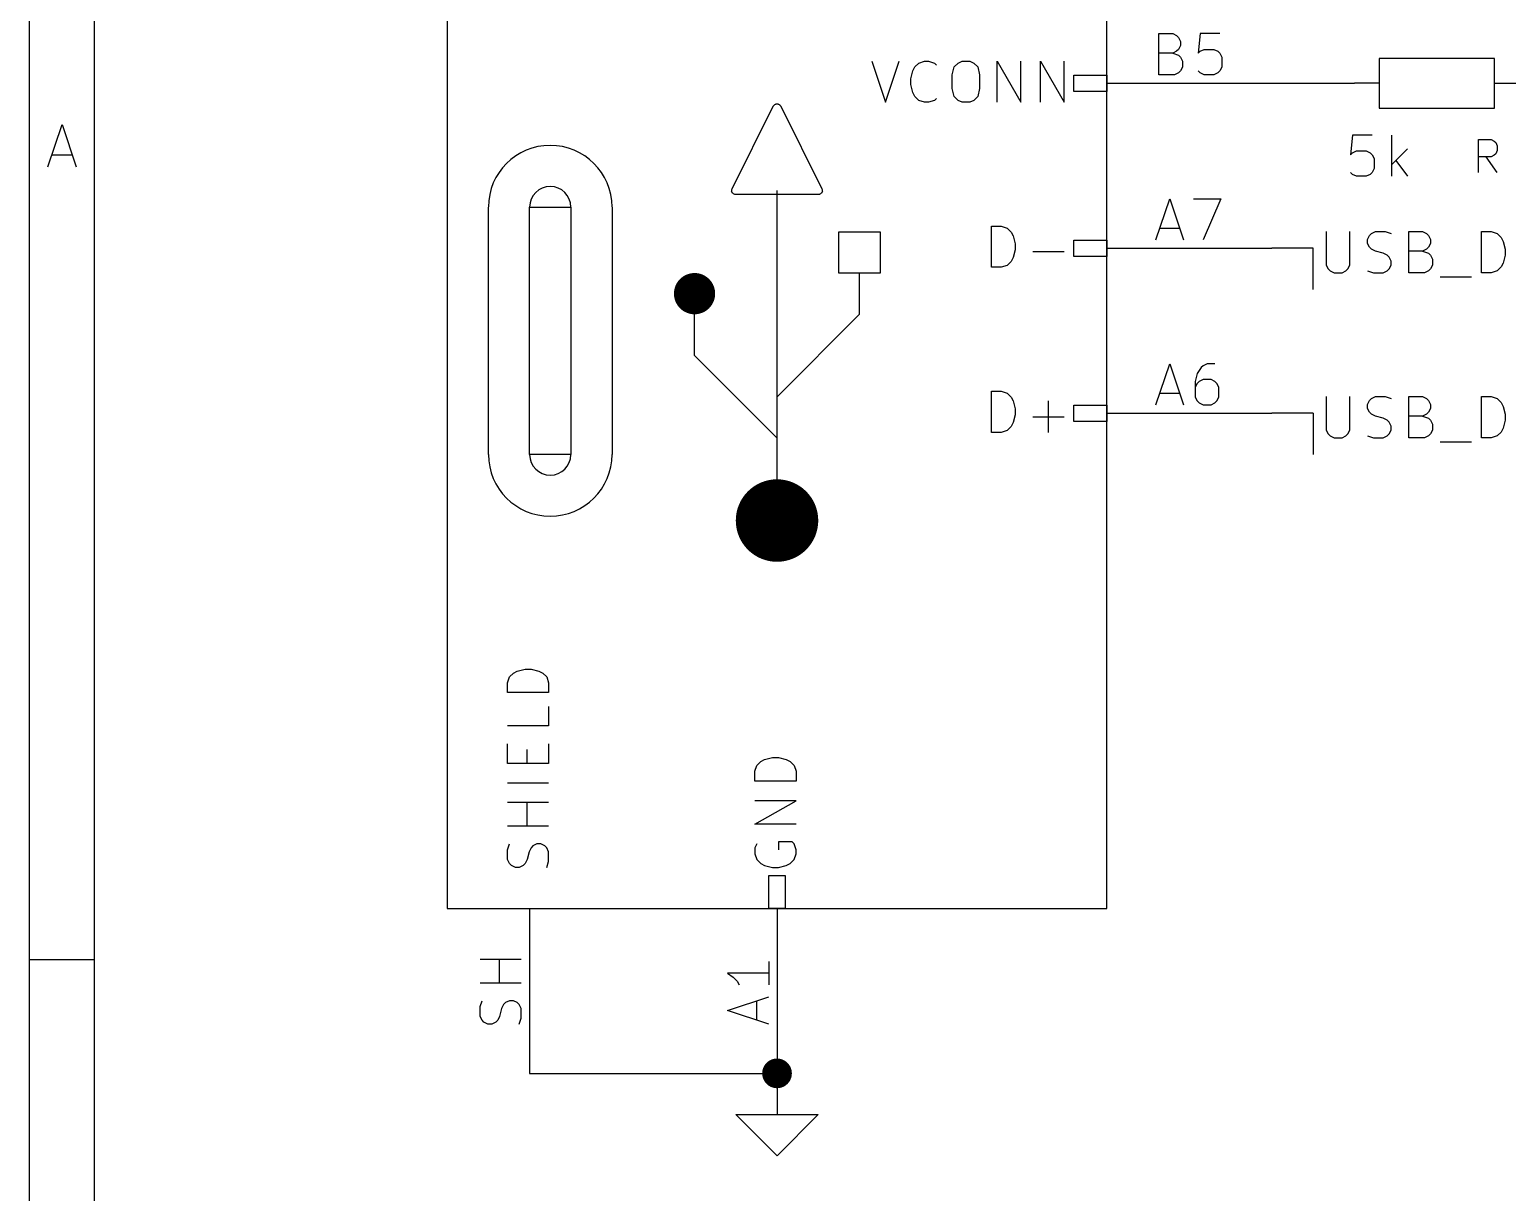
# Model space of a CAD drawing. Header units: inches. Extents: x 0.4 to 11.3, y -7.9 to -0.4.
# Drawn here: x 0.394 to 2.186, y -2.644 to -1.235 of the extents above; entities that cross this region are included whole.
import ezdxf

# ---------------------------------------------------------------- set-up
doc = ezdxf.new("R2010")
doc.units = ezdxf.units.IN
doc.header["$MEASUREMENT"] = 0
for name, color, linetype in [('GREENSIXTYFIVE', 129, 'CONTINUOUS'), ('LIGHTGREEN', 92, 'CONTINUOUS'), ('LIGHTRED', 12, 'CONTINUOUS'), ('RED', 14, 'CONTINUOUS'), ('REDSIX', 19, 'CONTINUOUS'), ('WHITE', 250, 'CONTINUOUS')]:
    doc.layers.add(name, color=color, linetype=linetype)

msp = doc.modelspace()

# ---------------------------------------------------------------- linework, layer by layer
at = {"layer": 'GREENSIXTYFIVE', "linetype": 'CONTINUOUS'}
for p, q in [((1.4148, -1.2731), (1.4314, -1.3231)), ((1.4148, -1.2731), (1.4314, -1.3231)), ((1.4314, -1.3231), (1.4481, -1.2731)), ((1.4314, -1.3231), (1.4481, -1.2731)), ((1.4624, -1.2946), (1.4648, -1.285)), ((1.4624, -1.2946), (1.4648, -1.285)), ((1.4648, -1.285), (1.4671, -1.2803)), ((1.4648, -1.285), (1.4671, -1.2803)), ((1.4671, -1.2803), (1.4719, -1.2755)), ((1.4671, -1.2803), (1.4719, -1.2755)), ((1.4719, -1.2755), (1.479, -1.2731)), ((1.4719, -1.2755), (1.479, -1.2731)), ((1.479, -1.2731), (1.4838, -1.2731)), ((1.479, -1.2731), (1.4838, -1.2731)), ((1.4838, -1.2731), (1.4909, -1.2755)), ((1.4838, -1.2731), (1.4909, -1.2755)), ((1.4909, -1.2755), (1.4933, -1.2779)), ((1.4909, -1.2755), (1.4933, -1.2779)), ((1.5124, -1.2898), (1.5148, -1.2803)), ((1.5124, -1.2898), (1.5148, -1.2803)), ((1.5124, -1.3065), (1.5124, -1.2898)), ((1.5124, -1.3065), (1.5124, -1.2898)), ((1.5148, -1.2803), (1.5195, -1.2755)), ((1.5148, -1.2803), (1.5195, -1.2755)), ((1.5195, -1.2755), (1.5243, -1.2731)), ((1.5195, -1.2755), (1.5243, -1.2731)), ((1.5243, -1.2731), (1.5338, -1.2731)), ((1.5243, -1.2731), (1.5338, -1.2731)), ((1.5338, -1.2731), (1.5386, -1.2755)), ((1.5338, -1.2731), (1.5386, -1.2755)), ((1.5386, -1.2755), (1.5433, -1.2803)), ((1.5386, -1.2755), (1.5433, -1.2803)), ((1.5433, -1.2803), (1.5457, -1.2898)), ((1.5433, -1.2803), (1.5457, -1.2898)), ((1.5457, -1.2898), (1.5457, -1.3065)), ((1.5457, -1.2898), (1.5457, -1.3065)), ((1.5671, -1.3231), (1.5671, -1.2731)), ((1.5671, -1.2731), (1.5957, -1.3231)), ((1.5671, -1.3231), (1.5671, -1.2731)), ((1.5671, -1.2731), (1.5957, -1.3231)), ((1.5957, -1.3231), (1.5957, -1.2731)), ((1.5957, -1.3231), (1.5957, -1.2731)), ((1.6195, -1.3231), (1.6195, -1.2731)), ((1.6195, -1.2731), (1.6481, -1.3231)), ((1.6195, -1.3231), (1.6195, -1.2731)), ((1.6195, -1.2731), (1.6481, -1.3231)), ((1.6481, -1.3231), (1.6481, -1.2731)), ((1.6481, -1.3231), (1.6481, -1.2731)), ((1.4624, -1.3017), (1.4624, -1.2946)), ((1.4624, -1.3017), (1.4624, -1.2946)), ((1.4648, -1.3112), (1.4624, -1.3017)), ((1.4648, -1.3112), (1.4624, -1.3017)), ((1.5148, -1.316), (1.5124, -1.3065)), ((1.5148, -1.316), (1.5124, -1.3065)), ((1.5457, -1.3065), (1.5433, -1.316)), ((1.5457, -1.3065), (1.5433, -1.316)), ((1.4671, -1.316), (1.4648, -1.3112)), ((1.4671, -1.316), (1.4648, -1.3112)), ((1.4719, -1.3208), (1.4671, -1.316)), ((1.4719, -1.3208), (1.4671, -1.316)), ((1.479, -1.3231), (1.4719, -1.3208)), ((1.479, -1.3231), (1.4719, -1.3208)), ((1.4838, -1.3231), (1.479, -1.3231)), ((1.4838, -1.3231), (1.479, -1.3231)), ((1.4909, -1.3208), (1.4838, -1.3231)), ((1.4909, -1.3208), (1.4838, -1.3231)), ((1.4933, -1.3184), (1.4909, -1.3208)), ((1.4933, -1.3184), (1.4909, -1.3208)), ((1.5195, -1.3208), (1.5148, -1.316)), ((1.5195, -1.3208), (1.5148, -1.316)), ((1.5243, -1.3231), (1.5195, -1.3208)), ((1.5243, -1.3231), (1.5195, -1.3208)), ((1.5338, -1.3231), (1.5243, -1.3231)), ((1.5338, -1.3231), (1.5243, -1.3231)), ((1.5386, -1.3208), (1.5338, -1.3231)), ((1.5386, -1.3208), (1.5338, -1.3231)), ((1.5433, -1.316), (1.5386, -1.3208)), ((1.5433, -1.316), (1.5386, -1.3208)), ((1.9979, -1.3628), (1.9955, -1.3866)), ((2.0217, -1.3628), (1.9979, -1.3628)), ((2.0455, -1.4128), (2.0455, -1.3628)), ((2.0645, -1.3795), (2.0455, -1.3985)), ((2.1505, -1.4082), (2.1505, -1.3682)), ((2.1505, -1.3682), (2.1657, -1.3682)), ((2.1657, -1.3682), (2.1695, -1.3701)), ((2.1695, -1.3701), (2.1714, -1.372)), ((2.1714, -1.372), (2.1733, -1.3759)), ((2.1733, -1.3759), (2.1733, -1.3816)), ((1.9955, -1.3866), (1.9979, -1.3842)), ((1.9979, -1.3842), (2.0026, -1.3818)), ((2.0026, -1.3818), (2.0145, -1.3818)), ((2.0145, -1.3818), (2.0193, -1.3842)), ((2.0193, -1.3842), (2.0217, -1.3866)), ((2.0217, -1.3866), (2.024, -1.3914)), ((2.024, -1.3914), (2.024, -1.4033)), ((2.0502, -1.3938), (2.0645, -1.4128)), ((2.1657, -1.3892), (2.1505, -1.3892)), ((2.1733, -1.4082), (2.16, -1.3892)), ((2.1695, -1.3873), (2.1657, -1.3892)), ((2.1714, -1.3854), (2.1695, -1.3873)), ((2.1733, -1.3816), (2.1714, -1.3854)), ((1.9979, -1.4104), (1.9955, -1.408)), ((2.0026, -1.4128), (1.9979, -1.4104)), ((2.0145, -1.4128), (2.0026, -1.4128)), ((2.0193, -1.4104), (2.0145, -1.4128)), ((2.0217, -1.408), (2.0193, -1.4104)), ((2.024, -1.4033), (2.0217, -1.408)), ((1.56, -1.5231), (1.56, -1.4731)), ((1.56, -1.4731), (1.5719, -1.4731)), ((1.56, -1.5231), (1.56, -1.4731)), ((1.56, -1.4731), (1.5719, -1.4731)), ((1.5719, -1.4731), (1.579, -1.4755)), ((1.5719, -1.4731), (1.579, -1.4755)), ((1.579, -1.4755), (1.5838, -1.4803)), ((1.579, -1.4755), (1.5838, -1.4803)), ((1.5838, -1.4803), (1.5862, -1.485)), ((1.5838, -1.4803), (1.5862, -1.485)), ((1.5862, -1.485), (1.5886, -1.4946)), ((1.5862, -1.485), (1.5886, -1.4946)), ((1.5886, -1.5017), (1.5862, -1.5112)), ((1.5886, -1.5017), (1.5862, -1.5112)), ((1.5886, -1.4946), (1.5886, -1.5017)), ((1.5886, -1.4946), (1.5886, -1.5017)), ((1.61, -1.5041), (1.6481, -1.5041)), ((1.61, -1.5041), (1.6481, -1.5041)), ((1.5719, -1.5231), (1.56, -1.5231)), ((1.5719, -1.5231), (1.56, -1.5231)), ((1.579, -1.5208), (1.5719, -1.5231)), ((1.579, -1.5208), (1.5719, -1.5231)), ((1.5838, -1.516), (1.579, -1.5208)), ((1.5838, -1.516), (1.579, -1.5208)), ((1.5862, -1.5112), (1.5838, -1.516)), ((1.5862, -1.5112), (1.5838, -1.516)), ((1.56, -1.7231), (1.56, -1.6731)), ((1.56, -1.6731), (1.5719, -1.6731)), ((1.56, -1.7231), (1.56, -1.6731)), ((1.56, -1.6731), (1.5719, -1.6731)), ((1.5719, -1.6731), (1.579, -1.6755)), ((1.5719, -1.6731), (1.579, -1.6755)), ((1.579, -1.6755), (1.5838, -1.6803)), ((1.579, -1.6755), (1.5838, -1.6803)), ((1.5838, -1.6803), (1.5862, -1.685)), ((1.5838, -1.6803), (1.5862, -1.685)), ((1.5862, -1.685), (1.5886, -1.6946)), ((1.5862, -1.685), (1.5886, -1.6946)), ((1.5886, -1.7017), (1.5862, -1.7112)), ((1.5886, -1.7017), (1.5862, -1.7112)), ((1.5886, -1.6946), (1.5886, -1.7017)), ((1.5886, -1.6946), (1.5886, -1.7017)), ((1.629, -1.7231), (1.629, -1.685)), ((1.629, -1.7231), (1.629, -1.685)), ((1.5838, -1.716), (1.579, -1.7208)), ((1.5838, -1.716), (1.579, -1.7208)), ((1.5862, -1.7112), (1.5838, -1.716)), ((1.5862, -1.7112), (1.5838, -1.716)), ((1.61, -1.7041), (1.6481, -1.7041)), ((1.61, -1.7041), (1.6481, -1.7041)), ((1.5719, -1.7231), (1.56, -1.7231)), ((1.5719, -1.7231), (1.56, -1.7231)), ((1.579, -1.7208), (1.5719, -1.7231)), ((1.579, -1.7208), (1.5719, -1.7231)), ((0.9731, -2.0267), (0.9755, -2.0195)), ((0.9731, -2.0267), (0.9755, -2.0195)), ((0.9755, -2.0195), (0.9803, -2.0148)), ((0.9755, -2.0195), (0.9803, -2.0148)), ((0.9803, -2.0148), (0.985, -2.0124)), ((0.9803, -2.0148), (0.985, -2.0124)), ((0.985, -2.0124), (0.9946, -2.01)), ((0.985, -2.0124), (0.9946, -2.01)), ((0.9946, -2.01), (1.0017, -2.01)), ((0.9946, -2.01), (1.0017, -2.01)), ((1.0017, -2.01), (1.0112, -2.0124)), ((1.0017, -2.01), (1.0112, -2.0124)), ((1.0112, -2.0124), (1.016, -2.0148)), ((1.0112, -2.0124), (1.016, -2.0148)), ((1.016, -2.0148), (1.0208, -2.0195)), ((1.016, -2.0148), (1.0208, -2.0195)), ((1.0208, -2.0195), (1.0231, -2.0267)), ((1.0208, -2.0195), (1.0231, -2.0267)), ((0.9731, -2.0386), (0.9731, -2.0267)), ((0.9731, -2.0386), (0.9731, -2.0267)), ((1.0231, -2.0386), (0.9731, -2.0386)), ((1.0231, -2.0386), (0.9731, -2.0386)), ((1.0231, -2.0267), (1.0231, -2.0386)), ((1.0231, -2.0267), (1.0231, -2.0386)), ((1.0231, -2.0552), (1.0231, -2.079)), ((1.0231, -2.0552), (1.0231, -2.079)), ((1.0231, -2.079), (0.9731, -2.079)), ((1.0231, -2.079), (0.9731, -2.079)), ((0.9731, -2.1243), (0.9731, -2.1005)), ((0.9731, -2.1243), (0.9731, -2.1005)), ((0.9969, -2.1243), (0.9969, -2.1076)), ((0.9969, -2.1243), (0.9969, -2.1076)), ((1.0231, -2.1005), (1.0231, -2.1243)), ((1.0231, -2.1005), (1.0231, -2.1243)), ((1.0231, -2.1243), (0.9731, -2.1243)), ((1.0231, -2.1243), (0.9731, -2.1243)), ((1.2731, -2.1338), (1.2755, -2.1267)), ((1.2731, -2.1338), (1.2755, -2.1267)), ((1.2755, -2.1267), (1.2803, -2.1219)), ((1.2755, -2.1267), (1.2803, -2.1219)), ((1.2803, -2.1219), (1.285, -2.1195)), ((1.2803, -2.1219), (1.285, -2.1195)), ((1.285, -2.1195), (1.2946, -2.1171)), ((1.285, -2.1195), (1.2946, -2.1171)), ((1.2946, -2.1171), (1.3017, -2.1171)), ((1.2946, -2.1171), (1.3017, -2.1171)), ((1.3017, -2.1171), (1.3112, -2.1195)), ((1.3017, -2.1171), (1.3112, -2.1195)), ((1.3112, -2.1195), (1.316, -2.1219)), ((1.3112, -2.1195), (1.316, -2.1219)), ((1.316, -2.1219), (1.3208, -2.1267)), ((1.316, -2.1219), (1.3208, -2.1267)), ((1.3208, -2.1267), (1.3231, -2.1338)), ((1.3208, -2.1267), (1.3231, -2.1338)), ((1.0231, -2.1481), (0.9731, -2.1481)), ((1.0231, -2.1481), (0.9731, -2.1481)), ((1.2731, -2.1457), (1.2731, -2.1338)), ((1.2731, -2.1457), (1.2731, -2.1338)), ((1.3231, -2.1457), (1.2731, -2.1457)), ((1.3231, -2.1457), (1.2731, -2.1457)), ((1.3231, -2.1338), (1.3231, -2.1457)), ((1.3231, -2.1338), (1.3231, -2.1457)), ((1.0231, -2.1719), (0.9731, -2.1719)), ((1.0231, -2.1719), (0.9731, -2.1719)), ((0.9969, -2.2005), (0.9969, -2.1719)), ((0.9969, -2.2005), (0.9969, -2.1719)), ((1.2731, -2.1981), (1.3231, -2.1695)), ((1.3231, -2.1695), (1.2731, -2.1695)), ((1.2731, -2.1981), (1.3231, -2.1695)), ((1.3231, -2.1695), (1.2731, -2.1695)), ((1.0231, -2.2005), (0.9731, -2.2005)), ((1.0231, -2.2005), (0.9731, -2.2005)), ((1.3231, -2.1981), (1.2731, -2.1981)), ((1.3231, -2.1981), (1.2731, -2.1981)), ((0.9731, -2.229), (0.9755, -2.2219)), ((0.9731, -2.229), (0.9755, -2.2219)), ((1.0088, -2.2219), (1.0041, -2.2243)), ((1.0088, -2.2219), (1.0041, -2.2243)), ((1.0136, -2.2219), (1.0088, -2.2219)), ((1.0136, -2.2219), (1.0088, -2.2219)), ((1.0184, -2.2243), (1.0136, -2.2219)), ((1.0184, -2.2243), (1.0136, -2.2219)), ((1.2755, -2.2219), (1.2731, -2.2267)), ((1.2755, -2.2219), (1.2731, -2.2267)), ((1.3184, -2.2195), (1.3017, -2.2195)), ((1.3017, -2.2195), (1.3017, -2.229)), ((1.3184, -2.2195), (1.3017, -2.2195)), ((1.3017, -2.2195), (1.3017, -2.229)), ((1.3208, -2.2219), (1.3184, -2.2195)), ((1.3208, -2.2219), (1.3184, -2.2195)), ((1.3231, -2.229), (1.3208, -2.2219)), ((1.3231, -2.229), (1.3208, -2.2219)), ((0.9731, -2.2409), (0.9731, -2.229)), ((0.9731, -2.2409), (0.9731, -2.229)), ((0.9993, -2.2314), (0.9969, -2.2409)), ((0.9993, -2.2314), (0.9969, -2.2409)), ((1.0017, -2.2267), (0.9993, -2.2314)), ((1.0017, -2.2267), (0.9993, -2.2314)), ((1.0041, -2.2243), (1.0017, -2.2267)), ((1.0041, -2.2243), (1.0017, -2.2267)), ((1.0208, -2.2267), (1.0184, -2.2243)), ((1.0208, -2.2267), (1.0184, -2.2243)), ((1.0231, -2.2314), (1.0208, -2.2267)), ((1.0231, -2.2314), (1.0208, -2.2267)), ((1.0231, -2.2433), (1.0231, -2.2314)), ((1.0231, -2.2433), (1.0231, -2.2314)), ((1.2731, -2.2267), (1.2731, -2.2338)), ((1.2731, -2.2267), (1.2731, -2.2338)), ((1.2731, -2.2338), (1.2755, -2.2409)), ((1.2731, -2.2338), (1.2755, -2.2409)), ((1.3208, -2.2409), (1.3231, -2.2338)), ((1.3208, -2.2409), (1.3231, -2.2338)), ((1.3231, -2.2338), (1.3231, -2.229)), ((1.3231, -2.2338), (1.3231, -2.229)), ((0.9755, -2.2457), (0.9731, -2.2409)), ((0.9755, -2.2457), (0.9731, -2.2409)), ((0.9779, -2.2481), (0.9755, -2.2457)), ((0.9779, -2.2481), (0.9755, -2.2457)), ((0.9827, -2.2505), (0.9779, -2.2481)), ((0.9827, -2.2505), (0.9779, -2.2481)), ((0.9874, -2.2505), (0.9827, -2.2505)), ((0.9874, -2.2505), (0.9827, -2.2505)), ((0.9922, -2.2481), (0.9874, -2.2505)), ((0.9922, -2.2481), (0.9874, -2.2505)), ((0.9946, -2.2457), (0.9922, -2.2481)), ((0.9946, -2.2457), (0.9922, -2.2481)), ((0.9969, -2.2409), (0.9946, -2.2457)), ((0.9969, -2.2409), (0.9946, -2.2457)), ((1.0208, -2.2505), (1.0231, -2.2433)), ((1.0208, -2.2505), (1.0231, -2.2433)), ((1.2755, -2.2409), (1.2803, -2.2457)), ((1.2755, -2.2409), (1.2803, -2.2457)), ((1.2803, -2.2457), (1.285, -2.2481)), ((1.2803, -2.2457), (1.285, -2.2481)), ((1.285, -2.2481), (1.2946, -2.2505)), ((1.285, -2.2481), (1.2946, -2.2505)), ((1.2946, -2.2505), (1.3017, -2.2505)), ((1.2946, -2.2505), (1.3017, -2.2505)), ((1.3017, -2.2505), (1.3112, -2.2481)), ((1.3017, -2.2505), (1.3112, -2.2481)), ((1.3112, -2.2481), (1.316, -2.2457)), ((1.3112, -2.2481), (1.316, -2.2457)), ((1.316, -2.2457), (1.3208, -2.2409)), ((1.316, -2.2457), (1.3208, -2.2409))]:
    msp.add_line(p, q, dxfattribs=at)
at = {"layer": 'LIGHTGREEN', "linetype": 'CONTINUOUS'}
for p, q in [((1.9, -1.3), (2, -1.3)), ((1.95, -1.5), (1.9, -1.5)), ((1.95, -1.55), (1.95, -1.5)), ((1.95, -1.7), (1.9, -1.7)), ((1.95, -1.7), (1.95, -1.75)), ((1, -2.5), (1.3, -2.5))]:
    msp.add_line(p, q, dxfattribs=at)
at = {"layer": 'LIGHTGREEN', "const_width": 0.018}
msp.add_lwpolyline([(1.291, -2.5, 1), (1.309, -2.5, 1)], format="xyb", close=True, dxfattribs=at)
at = {"layer": 'LIGHTRED', "linetype": 'CONTINUOUS'}
for p, q in [((1.7631, -1.2899), (1.7631, -1.2399)), ((1.7631, -1.2399), (1.7798, -1.2399)), ((1.7631, -1.2899), (1.7631, -1.2399)), ((1.7631, -1.2399), (1.7798, -1.2399)), ((1.7798, -1.2399), (1.7845, -1.2423)), ((1.7798, -1.2399), (1.7845, -1.2423)), ((1.7845, -1.2423), (1.7869, -1.2446)), ((1.7845, -1.2423), (1.7869, -1.2446)), ((1.7869, -1.2446), (1.7893, -1.2494)), ((1.7869, -1.2446), (1.7893, -1.2494)), ((1.7893, -1.2542), (1.7869, -1.2589)), ((1.7893, -1.2542), (1.7869, -1.2589)), ((1.7893, -1.2494), (1.7893, -1.2542)), ((1.7893, -1.2494), (1.7893, -1.2542)), ((1.8131, -1.2399), (1.8107, -1.2637)), ((1.8131, -1.2399), (1.8107, -1.2637)), ((1.8369, -1.2399), (1.8131, -1.2399)), ((1.8369, -1.2399), (1.8131, -1.2399)), ((1.7798, -1.2637), (1.7631, -1.2637)), ((1.7798, -1.2637), (1.7631, -1.2637)), ((1.7845, -1.2613), (1.7798, -1.2637)), ((1.7845, -1.2613), (1.7798, -1.2637)), ((1.7798, -1.2637), (1.7869, -1.2661)), ((1.7798, -1.2637), (1.7869, -1.2661)), ((1.7869, -1.2589), (1.7845, -1.2613)), ((1.7869, -1.2589), (1.7845, -1.2613)), ((1.7869, -1.2661), (1.7893, -1.2684)), ((1.7869, -1.2661), (1.7893, -1.2684)), ((1.7893, -1.2684), (1.7917, -1.2732)), ((1.7893, -1.2684), (1.7917, -1.2732)), ((1.8107, -1.2637), (1.8131, -1.2613)), ((1.8107, -1.2637), (1.8131, -1.2613)), ((1.8131, -1.2613), (1.8179, -1.2589)), ((1.8131, -1.2613), (1.8179, -1.2589)), ((1.8179, -1.2589), (1.8298, -1.2589)), ((1.8179, -1.2589), (1.8298, -1.2589)), ((1.8298, -1.2589), (1.8345, -1.2613)), ((1.8298, -1.2589), (1.8345, -1.2613)), ((1.8345, -1.2613), (1.8369, -1.2637)), ((1.8345, -1.2613), (1.8369, -1.2637)), ((1.8369, -1.2637), (1.8393, -1.2684)), ((1.8369, -1.2637), (1.8393, -1.2684)), ((1.8393, -1.2684), (1.8393, -1.2804)), ((1.8393, -1.2684), (1.8393, -1.2804)), ((1.7821, -1.2899), (1.7631, -1.2899)), ((1.7821, -1.2899), (1.7631, -1.2899)), ((1.7869, -1.2875), (1.7821, -1.2899)), ((1.7869, -1.2875), (1.7821, -1.2899)), ((1.7893, -1.2851), (1.7869, -1.2875)), ((1.7893, -1.2851), (1.7869, -1.2875)), ((1.7917, -1.2804), (1.7893, -1.2851)), ((1.7917, -1.2804), (1.7893, -1.2851)), ((1.7917, -1.2732), (1.7917, -1.2804)), ((1.7917, -1.2732), (1.7917, -1.2804)), ((1.8131, -1.2875), (1.8107, -1.2851)), ((1.8131, -1.2875), (1.8107, -1.2851)), ((1.8179, -1.2899), (1.8131, -1.2875)), ((1.8179, -1.2899), (1.8131, -1.2875)), ((1.8298, -1.2899), (1.8179, -1.2899)), ((1.8298, -1.2899), (1.8179, -1.2899)), ((1.8345, -1.2875), (1.8298, -1.2899)), ((1.8345, -1.2875), (1.8298, -1.2899)), ((1.8369, -1.2851), (1.8345, -1.2875)), ((1.8369, -1.2851), (1.8345, -1.2875)), ((1.8393, -1.2804), (1.8369, -1.2851)), ((1.8393, -1.2804), (1.8369, -1.2851)), ((1.7595, -1.4899), (1.7762, -1.4399)), ((1.7595, -1.4899), (1.7762, -1.4399)), ((1.7762, -1.4399), (1.7929, -1.4899)), ((1.7762, -1.4399), (1.7929, -1.4899)), ((1.8048, -1.4399), (1.8381, -1.4399)), ((1.8048, -1.4399), (1.8381, -1.4399)), ((1.8381, -1.4399), (1.8167, -1.4899)), ((1.8381, -1.4399), (1.8167, -1.4899)), ((1.7643, -1.4756), (1.7881, -1.4756)), ((1.7643, -1.4756), (1.7881, -1.4756)), ((1.7595, -1.6899), (1.7762, -1.6399)), ((1.7595, -1.6899), (1.7762, -1.6399)), ((1.7762, -1.6399), (1.7929, -1.6899)), ((1.7762, -1.6399), (1.7929, -1.6899)), ((1.8143, -1.6446), (1.8095, -1.6518)), ((1.8143, -1.6446), (1.8095, -1.6518)), ((1.8167, -1.6423), (1.8143, -1.6446)), ((1.8167, -1.6423), (1.8143, -1.6446)), ((1.8214, -1.6399), (1.8167, -1.6423)), ((1.8214, -1.6399), (1.8167, -1.6423)), ((1.831, -1.6399), (1.8214, -1.6399)), ((1.831, -1.6399), (1.8214, -1.6399)), ((1.8095, -1.6518), (1.8071, -1.6613)), ((1.8095, -1.6518), (1.8071, -1.6613)), ((1.8071, -1.6613), (1.8071, -1.6804)), ((1.8071, -1.6613), (1.8071, -1.6804)), ((1.8095, -1.6637), (1.8071, -1.6684)), ((1.8095, -1.6637), (1.8071, -1.6684)), ((1.8119, -1.6613), (1.8095, -1.6637)), ((1.8119, -1.6613), (1.8095, -1.6637)), ((1.8167, -1.6589), (1.8119, -1.6613)), ((1.8167, -1.6589), (1.8119, -1.6613)), ((1.8262, -1.6589), (1.8167, -1.6589)), ((1.8262, -1.6589), (1.8167, -1.6589)), ((1.831, -1.6613), (1.8262, -1.6589)), ((1.831, -1.6613), (1.8262, -1.6589)), ((1.8333, -1.6637), (1.831, -1.6613)), ((1.8333, -1.6637), (1.831, -1.6613)), ((1.8357, -1.6684), (1.8333, -1.6637)), ((1.8357, -1.6684), (1.8333, -1.6637)), ((1.7643, -1.6756), (1.7881, -1.6756)), ((1.7643, -1.6756), (1.7881, -1.6756)), ((1.8071, -1.6804), (1.8095, -1.6851)), ((1.8071, -1.6804), (1.8095, -1.6851)), ((1.8333, -1.6851), (1.8357, -1.6804)), ((1.8333, -1.6851), (1.8357, -1.6804)), ((1.8357, -1.6804), (1.8357, -1.6684)), ((1.8357, -1.6804), (1.8357, -1.6684)), ((1.8095, -1.6851), (1.8119, -1.6875)), ((1.8095, -1.6851), (1.8119, -1.6875)), ((1.8119, -1.6875), (1.8167, -1.6899)), ((1.8119, -1.6875), (1.8167, -1.6899)), ((1.8167, -1.6899), (1.8262, -1.6899)), ((1.8167, -1.6899), (1.8262, -1.6899)), ((1.8262, -1.6899), (1.831, -1.6875)), ((1.8262, -1.6899), (1.831, -1.6875)), ((1.831, -1.6875), (1.8333, -1.6851)), ((1.831, -1.6875), (1.8333, -1.6851)), ((0.9899, -2.3619), (0.9399, -2.3619)), ((0.9899, -2.3619), (0.9399, -2.3619)), ((0.9637, -2.3905), (0.9637, -2.3619)), ((0.9637, -2.3905), (0.9637, -2.3619)), ((1.2899, -2.3643), (1.2899, -2.3929)), ((1.2899, -2.3643), (1.2899, -2.3929)), ((1.2899, -2.3786), (1.2399, -2.3786)), ((1.2399, -2.3786), (1.247, -2.3833)), ((1.2899, -2.3786), (1.2399, -2.3786)), ((1.2399, -2.3786), (1.247, -2.3833)), ((0.9899, -2.3905), (0.9399, -2.3905)), ((0.9899, -2.3905), (0.9399, -2.3905)), ((1.247, -2.3833), (1.2518, -2.3881)), ((1.247, -2.3833), (1.2518, -2.3881)), ((1.2518, -2.3881), (1.2542, -2.3929)), ((1.2518, -2.3881), (1.2542, -2.3929)), ((0.9399, -2.419), (0.9423, -2.4119)), ((0.9399, -2.419), (0.9423, -2.4119)), ((0.9399, -2.4309), (0.9399, -2.419)), ((0.9399, -2.4309), (0.9399, -2.419)), ((0.9684, -2.4167), (0.9661, -2.4214)), ((0.9684, -2.4167), (0.9661, -2.4214)), ((0.9708, -2.4143), (0.9684, -2.4167)), ((0.9708, -2.4143), (0.9684, -2.4167)), ((0.9756, -2.4119), (0.9708, -2.4143)), ((0.9756, -2.4119), (0.9708, -2.4143)), ((0.9804, -2.4119), (0.9756, -2.4119)), ((0.9804, -2.4119), (0.9756, -2.4119)), ((0.9851, -2.4143), (0.9804, -2.4119)), ((0.9851, -2.4143), (0.9804, -2.4119)), ((0.9875, -2.4167), (0.9851, -2.4143)), ((0.9875, -2.4167), (0.9851, -2.4143)), ((0.9899, -2.4214), (0.9875, -2.4167)), ((0.9899, -2.4214), (0.9875, -2.4167)), ((1.2399, -2.4238), (1.2899, -2.4071)), ((1.2399, -2.4238), (1.2899, -2.4071)), ((1.2756, -2.4357), (1.2756, -2.4119)), ((1.2756, -2.4357), (1.2756, -2.4119)), ((0.9423, -2.4357), (0.9399, -2.4309)), ((0.9423, -2.4357), (0.9399, -2.4309)), ((0.9446, -2.4381), (0.9423, -2.4357)), ((0.9446, -2.4381), (0.9423, -2.4357)), ((0.9613, -2.4357), (0.9589, -2.4381)), ((0.9613, -2.4357), (0.9589, -2.4381)), ((0.9637, -2.4309), (0.9613, -2.4357)), ((0.9637, -2.4309), (0.9613, -2.4357)), ((0.9661, -2.4214), (0.9637, -2.4309)), ((0.9661, -2.4214), (0.9637, -2.4309)), ((0.9875, -2.4405), (0.9899, -2.4333)), ((0.9875, -2.4405), (0.9899, -2.4333)), ((0.9899, -2.4333), (0.9899, -2.4214)), ((0.9899, -2.4333), (0.9899, -2.4214)), ((1.2899, -2.4405), (1.2399, -2.4238)), ((1.2899, -2.4405), (1.2399, -2.4238)), ((0.9494, -2.4405), (0.9446, -2.4381)), ((0.9494, -2.4405), (0.9446, -2.4381)), ((0.9542, -2.4405), (0.9494, -2.4405)), ((0.9542, -2.4405), (0.9494, -2.4405)), ((0.9589, -2.4381), (0.9542, -2.4405)), ((0.9589, -2.4381), (0.9542, -2.4405))]:
    msp.add_line(p, q, dxfattribs=at)
at = {"layer": 'RED', "linetype": 'CONTINUOUS'}
for p, q in [((0.3937, -7.8743), (0.3937, -0.3937)), ((0.4724, -7.7956), (0.4724, -0.4724)), ((0.9, -0.9), (0.9, -2.3)), ((1.7, -2.3), (1.7, -0.9)), ((2.17, -1.27), (2.03, -1.27)), ((2.03, -1.27), (2.03, -1.33)), ((2.17, -1.33), (2.17, -1.27)), ((1.66, -1.31), (1.66, -1.29)), ((1.66, -1.29), (1.7, -1.29)), ((1.7, -1.29), (1.7, -1.31)), ((1.7, -1.3), (1.9, -1.3)), ((1.7, -1.3), (1.9, -1.3)), ((2.03, -1.3), (2, -1.3)), ((2.17, -1.3), (2.2, -1.3)), ((1.2969, -1.326), (1.2973, -1.3259)), ((1.2973, -1.3259), (1.2975, -1.3257)), ((1.2975, -1.3257), (1.2981, -1.3255)), ((1.2981, -1.3255), (1.2987, -1.3252)), ((1.2987, -1.3252), (1.299, -1.3251)), ((1.299, -1.3251), (1.2994, -1.325)), ((1.2994, -1.325), (1.3, -1.3251)), ((1.3, -1.3251), (1.3006, -1.325)), ((1.3006, -1.325), (1.301, -1.3251)), ((1.301, -1.3251), (1.3013, -1.3252)), ((1.3013, -1.3252), (1.3019, -1.3254)), ((1.3019, -1.3254), (1.3025, -1.3257)), ((1.3025, -1.3257), (1.3028, -1.3259)), ((1.3028, -1.3259), (1.3031, -1.3261)), ((1.7, -1.31), (1.66, -1.31)), ((1.2455, -1.4278), (1.2955, -1.3278)), ((1.2955, -1.3278), (1.2956, -1.3276)), ((1.2956, -1.3276), (1.2957, -1.3275)), ((1.2957, -1.3274), (1.296, -1.3269)), ((1.2957, -1.3275), (1.2957, -1.3274)), ((1.296, -1.3269), (1.2965, -1.3265)), ((1.2965, -1.3265), (1.2969, -1.326)), ((1.3031, -1.3261), (1.3035, -1.3265)), ((1.3035, -1.3265), (1.304, -1.3269)), ((1.304, -1.3269), (1.3043, -1.3274)), ((1.3043, -1.3274), (1.3043, -1.3275)), ((1.3043, -1.3275), (1.3044, -1.3276)), ((1.3044, -1.3276), (1.3045, -1.3278)), ((1.3045, -1.3278), (1.3545, -1.4278)), ((2.03, -1.33), (2.17, -1.33)), ((0.416, -1.4013), (0.4331, -1.3501)), ((0.4331, -1.3501), (0.4501, -1.4013)), ((0.4209, -1.3867), (0.4453, -1.3867)), ((1.245, -1.4306), (1.2451, -1.4298)), ((1.2451, -1.4308), (1.245, -1.4306)), ((1.2451, -1.429), (1.2452, -1.4289)), ((1.2451, -1.4298), (1.2451, -1.429)), ((1.2451, -1.431), (1.2451, -1.4308)), ((1.2454, -1.4317), (1.2451, -1.431)), ((1.2452, -1.4287), (1.2455, -1.4278)), ((1.2452, -1.4289), (1.2452, -1.4287)), ((1.2457, -1.4325), (1.2454, -1.4317)), ((1.2458, -1.4326), (1.2457, -1.4325)), ((1.2458, -1.4328), (1.2458, -1.4326)), ((1.2464, -1.4333), (1.2458, -1.4328)), ((1.2469, -1.434), (1.2464, -1.4333)), ((1.3, -1.83), (1.3, -1.43)), ((1.3536, -1.4333), (1.3531, -1.4339)), ((1.3542, -1.4328), (1.3536, -1.4333)), ((1.3543, -1.4325), (1.3542, -1.4326)), ((1.3542, -1.4326), (1.3542, -1.4328)), ((1.3546, -1.4317), (1.3543, -1.4325)), ((1.3545, -1.4278), (1.3548, -1.4287)), ((1.3549, -1.431), (1.3546, -1.4317)), ((1.3548, -1.4287), (1.3548, -1.4289)), ((1.3548, -1.4289), (1.3549, -1.429)), ((1.3549, -1.429), (1.3549, -1.4298)), ((1.3549, -1.4298), (1.355, -1.4306)), ((1.355, -1.4306), (1.3549, -1.4308)), ((1.3549, -1.4308), (1.3549, -1.431)), ((0.95, -1.75), (0.95, -1.45)), ((1, -1.75), (1, -1.45)), ((1, -1.45), (1.05, -1.45)), ((1.05, -1.45), (1.05, -1.75)), ((1.1, -1.45), (1.1, -1.75)), ((1.2471, -1.434), (1.2469, -1.434)), ((1.2472, -1.4342), (1.2471, -1.434)), ((1.248, -1.4345), (1.2472, -1.4342)), ((1.2487, -1.4348), (1.248, -1.4345)), ((1.2489, -1.4348), (1.2487, -1.4348)), ((1.249, -1.4349), (1.2489, -1.4348)), ((1.25, -1.435), (1.249, -1.4349)), ((1.35, -1.435), (1.25, -1.435)), ((1.351, -1.4349), (1.35, -1.435)), ((1.3511, -1.4348), (1.351, -1.4349)), ((1.3513, -1.4348), (1.3511, -1.4348)), ((1.352, -1.4345), (1.3513, -1.4348)), ((1.3528, -1.4342), (1.352, -1.4345)), ((1.3529, -1.434), (1.3528, -1.4342)), ((1.3531, -1.4339), (1.3529, -1.434)), ((1.375, -1.53), (1.375, -1.48)), ((1.375, -1.48), (1.425, -1.48)), ((1.425, -1.48), (1.425, -1.53)), ((1.66, -1.51), (1.66, -1.49)), ((1.66, -1.49), (1.7, -1.49)), ((1.7, -1.49), (1.7, -1.51)), ((1.7, -1.5), (1.9, -1.5)), ((1.7, -1.5), (1.9, -1.5)), ((1.7, -1.51), (1.66, -1.51)), ((1.425, -1.53), (1.375, -1.53)), ((1.4, -1.58), (1.4, -1.53)), ((1.2, -1.63), (1.2, -1.58)), ((1.3, -1.68), (1.4, -1.58)), ((1.3, -1.73), (1.2, -1.63)), ((1.66, -1.71), (1.66, -1.69)), ((1.66, -1.69), (1.7, -1.69)), ((1.7, -1.69), (1.7, -1.71)), ((1.7, -1.7), (1.9, -1.7)), ((1.7, -1.7), (1.9, -1.7)), ((1.7, -1.71), (1.66, -1.71)), ((1.05, -1.75), (1, -1.75)), ((1.29, -2.3), (1.29, -2.26)), ((1.29, -2.26), (1.31, -2.26)), ((1.31, -2.26), (1.31, -2.3)), ((0.9, -2.3), (1.7, -2.3)), ((1, -2.3), (1, -2.5)), ((1, -2.3), (1, -2.5)), ((1.31, -2.3), (1.29, -2.3)), ((1.3, -2.3), (1.3, -2.5)), ((1.3, -2.3), (1.3, -2.5)), ((0.3937, -2.3622), (0.4724, -2.3622)), ((1.3, -2.5), (1.3, -2.55)), ((1.3, -2.6), (1.25, -2.55)), ((1.25, -2.55), (1.3, -2.55)), ((1.3, -2.55), (1.35, -2.55)), ((1.35, -2.55), (1.3, -2.6))]:
    msp.add_line(p, q, dxfattribs=at)
at = {"layer": 'RED'}
for points, const_width in [([(1.1875, -1.555, 1), (1.2125, -1.555, 1)], 0.025), ([(1.275, -1.83, 1), (1.325, -1.83, 1)], 0.05)]:
    msp.add_lwpolyline(points, format="xyb", close=True, dxfattribs=dict(at, const_width=const_width))
for centre, radius, start, end in [((1.025, -1.4503), 0.075, 0.2502, 179.7498), ((1.025, -1.4501), 0.025, 0.2441, 179.7559), ((1.025, -1.4501), 0.025, 0.2441, 179.7559), ((1.025, -1.7497), 0.075, -179.7498, -0.2502), ((1.025, -1.7499), 0.025, -179.7559, -0.2441), ((1.025, -1.7499), 0.025, -179.7559, -0.2441)]:
    msp.add_arc(centre, radius, start, end, dxfattribs=at)
at = {"layer": 'REDSIX', "linetype": 'CONTINUOUS'}
for p, q in [((1.966, -1.4798), (1.966, -1.5203)), ((1.9946, -1.5203), (1.9946, -1.4798)), ((2.016, -1.4893), (2.0184, -1.4846)), ((2.0184, -1.4846), (2.0208, -1.4822)), ((2.0208, -1.4822), (2.0255, -1.4798)), ((2.0255, -1.4798), (2.0374, -1.4798)), ((2.0374, -1.4798), (2.0446, -1.4822)), ((2.066, -1.5298), (2.066, -1.4798)), ((2.066, -1.4798), (2.0827, -1.4798)), ((2.0827, -1.4798), (2.0874, -1.4822)), ((2.0874, -1.4822), (2.0898, -1.4846)), ((2.0898, -1.4846), (2.0922, -1.4893)), ((2.1541, -1.5298), (2.1541, -1.4798)), ((2.1541, -1.4798), (2.166, -1.4798)), ((2.166, -1.4798), (2.1732, -1.4822)), ((2.1732, -1.4822), (2.1779, -1.4869)), ((2.1779, -1.4869), (2.1803, -1.4917)), ((2.016, -1.4941), (2.016, -1.4893)), ((2.0184, -1.4988), (2.016, -1.4941)), ((2.0208, -1.5012), (2.0184, -1.4988)), ((2.0255, -1.5036), (2.0208, -1.5012)), ((2.0351, -1.506), (2.0255, -1.5036)), ((2.0827, -1.5036), (2.066, -1.5036)), ((2.0874, -1.5012), (2.0827, -1.5036)), ((2.0827, -1.5036), (2.0898, -1.506)), ((2.0898, -1.4988), (2.0874, -1.5012)), ((2.0922, -1.4941), (2.0898, -1.4988)), ((2.0922, -1.4893), (2.0922, -1.4941)), ((2.1803, -1.4917), (2.1827, -1.5012)), ((2.1827, -1.5012), (2.1827, -1.5084)), ((1.966, -1.5203), (1.9684, -1.525)), ((1.9922, -1.525), (1.9946, -1.5203)), ((2.0398, -1.5084), (2.0351, -1.506)), ((2.0422, -1.5108), (2.0398, -1.5084)), ((2.0446, -1.5155), (2.0422, -1.5108)), ((2.0422, -1.525), (2.0446, -1.5203)), ((2.0446, -1.5203), (2.0446, -1.5155)), ((2.0898, -1.506), (2.0922, -1.5084)), ((2.0922, -1.5084), (2.0946, -1.5131)), ((2.0946, -1.5203), (2.0922, -1.525)), ((2.0946, -1.5131), (2.0946, -1.5203)), ((2.1779, -1.5227), (2.1732, -1.5274)), ((2.1803, -1.5179), (2.1779, -1.5227)), ((2.1827, -1.5084), (2.1803, -1.5179)), ((1.9684, -1.525), (1.9708, -1.5274)), ((1.9708, -1.5274), (1.9755, -1.5298)), ((1.9755, -1.5298), (1.9851, -1.5298)), ((1.9851, -1.5298), (1.9898, -1.5274)), ((1.9898, -1.5274), (1.9922, -1.525)), ((2.016, -1.5274), (2.0232, -1.5298)), ((2.0232, -1.5298), (2.0351, -1.5298)), ((2.0351, -1.5298), (2.0398, -1.5274)), ((2.0398, -1.5274), (2.0422, -1.525)), ((2.0851, -1.5298), (2.066, -1.5298)), ((2.0898, -1.5274), (2.0851, -1.5298)), ((2.0922, -1.525), (2.0898, -1.5274)), ((2.1041, -1.5346), (2.1422, -1.5346)), ((2.166, -1.5298), (2.1541, -1.5298)), ((2.1732, -1.5274), (2.166, -1.5298)), ((1.966, -1.6798), (1.966, -1.7203)), ((1.9946, -1.7203), (1.9946, -1.6798)), ((2.0184, -1.6846), (2.0208, -1.6822)), ((2.0208, -1.6822), (2.0255, -1.6798)), ((2.0255, -1.6798), (2.0374, -1.6798)), ((2.0374, -1.6798), (2.0446, -1.6822)), ((2.066, -1.7298), (2.066, -1.6798)), ((2.066, -1.6798), (2.0827, -1.6798)), ((2.0827, -1.6798), (2.0874, -1.6822)), ((2.0874, -1.6822), (2.0898, -1.6846)), ((2.1541, -1.7298), (2.1541, -1.6798)), ((2.1541, -1.6798), (2.166, -1.6798)), ((2.166, -1.6798), (2.1732, -1.6822)), ((2.1732, -1.6822), (2.1779, -1.6869)), ((2.016, -1.6893), (2.0184, -1.6846)), ((2.016, -1.6941), (2.016, -1.6893)), ((2.0184, -1.6988), (2.016, -1.6941)), ((2.0208, -1.7012), (2.0184, -1.6988)), ((2.0255, -1.7036), (2.0208, -1.7012)), ((2.0874, -1.7012), (2.0827, -1.7036)), ((2.0898, -1.6988), (2.0874, -1.7012)), ((2.0898, -1.6846), (2.0922, -1.6893)), ((2.0922, -1.6941), (2.0898, -1.6988)), ((2.0922, -1.6893), (2.0922, -1.6941)), ((2.1779, -1.6869), (2.1803, -1.6917)), ((2.1803, -1.6917), (2.1827, -1.7012)), ((2.1827, -1.7012), (2.1827, -1.7084)), ((2.0351, -1.706), (2.0255, -1.7036)), ((2.0398, -1.7084), (2.0351, -1.706)), ((2.0422, -1.7108), (2.0398, -1.7084)), ((2.0446, -1.7155), (2.0422, -1.7108)), ((2.0446, -1.7203), (2.0446, -1.7155)), ((2.0827, -1.7036), (2.066, -1.7036)), ((2.0827, -1.7036), (2.0898, -1.706)), ((2.0898, -1.706), (2.0922, -1.7084)), ((2.0922, -1.7084), (2.0946, -1.7131)), ((2.0946, -1.7131), (2.0946, -1.7203)), ((2.1803, -1.7179), (2.1779, -1.7227)), ((2.1827, -1.7084), (2.1803, -1.7179)), ((1.966, -1.7203), (1.9684, -1.725)), ((1.9684, -1.725), (1.9708, -1.7274)), ((1.9708, -1.7274), (1.9755, -1.7298)), ((1.9755, -1.7298), (1.9851, -1.7298)), ((1.9851, -1.7298), (1.9898, -1.7274)), ((1.9898, -1.7274), (1.9922, -1.725)), ((1.9922, -1.725), (1.9946, -1.7203)), ((2.016, -1.7274), (2.0232, -1.7298)), ((2.0232, -1.7298), (2.0351, -1.7298)), ((2.0351, -1.7298), (2.0398, -1.7274)), ((2.0398, -1.7274), (2.0422, -1.725)), ((2.0422, -1.725), (2.0446, -1.7203)), ((2.0851, -1.7298), (2.066, -1.7298)), ((2.0898, -1.7274), (2.0851, -1.7298)), ((2.0922, -1.725), (2.0898, -1.7274)), ((2.0946, -1.7203), (2.0922, -1.725)), ((2.1041, -1.7346), (2.1422, -1.7346)), ((2.166, -1.7298), (2.1541, -1.7298)), ((2.1732, -1.7274), (2.166, -1.7298)), ((2.1779, -1.7227), (2.1732, -1.7274))]:
    msp.add_line(p, q, dxfattribs=at)
at = {"layer": 'WHITE', "linetype": 'CONTINUOUS'}
for p, q in [((0.9, -0.9), (0.9, -2.3)), ((1.7, -2.3), (1.7, -0.9)), ((0.9, -2.3), (1.7, -2.3))]:
    msp.add_line(p, q, dxfattribs=at)

doc.saveas('drawing.dxf')
